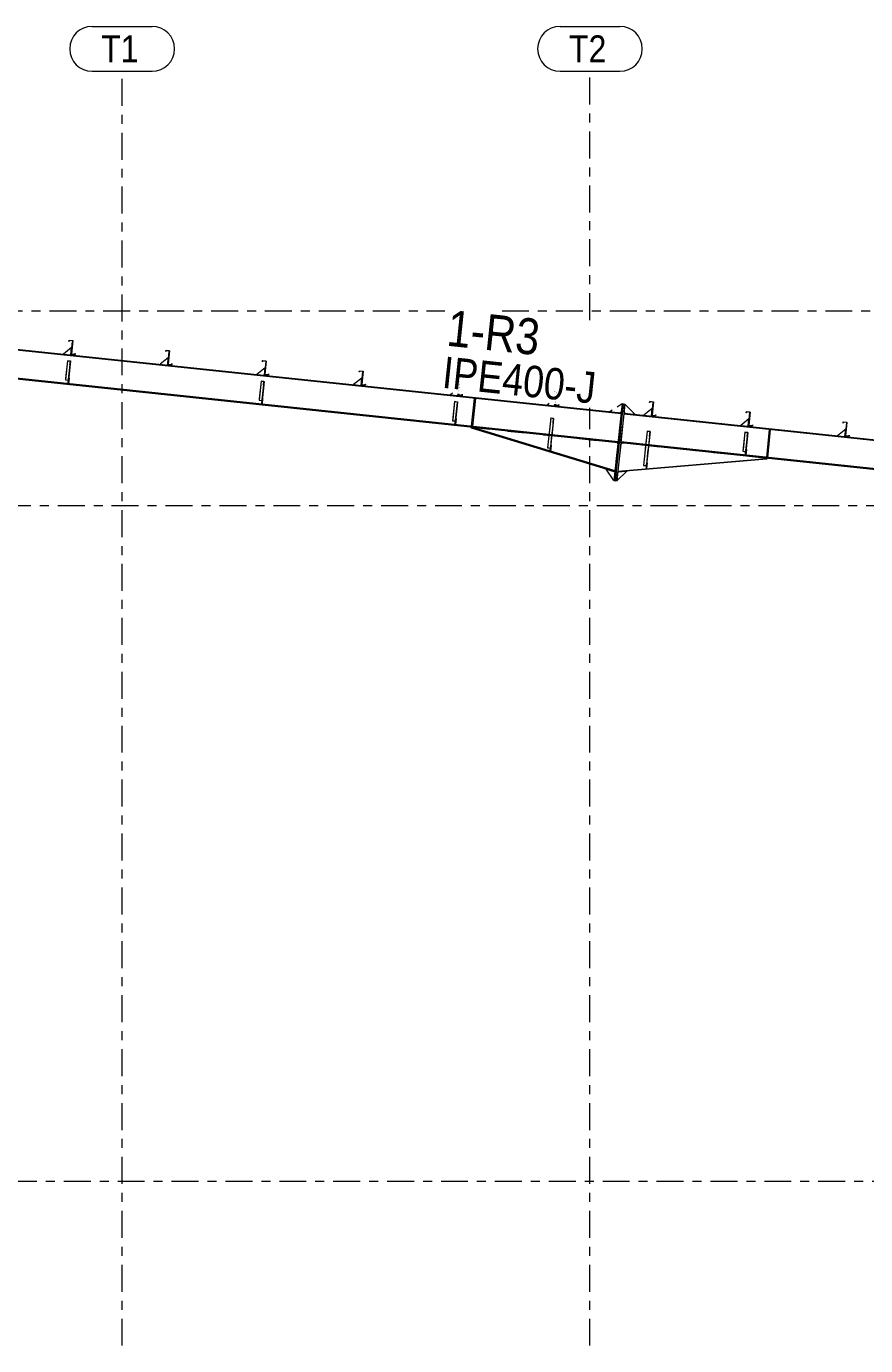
# Model space of a CAD drawing. Header units: millimetres. Extents: x -49 to 773, y -77 to 497.
# Drawn here: x 388.5 to 481.9, y -1.6 to 145.2 of the extents above; entities that cross this region are included whole.
import ezdxf

# ---------------------------------------------------------------- set-up
doc = ezdxf.new("R2010")
doc.units = ezdxf.units.MM
for name, pattern in [('XKITLINE00', [0]), ('XKITLINE02', [4, 2, -2]), ('XKITLINE03', [6, 3, -1, 1, -1])]:
    doc.linetypes.add(name, pattern=pattern)
for name, color, linetype, lineweight in [('Part', 2, 'Continuous', 0), ('PartMark', 7, 'Continuous', 0), ('S-grid', 1, 'Continuous', 0)]:
    doc.layers.add(name, color=color, linetype=linetype, lineweight=lineweight)
doc.styles.add('ARIAL', font='ARIAL.TTF')

# ---------------------------------------------------------------- blocks, each defined once
blk = doc.blocks.new('*A81')
at = {"layer": 'Part'}
blk.add_hatch(color=3, dxfattribs=at).paths.add_polyline_path([(469.32, 100.75), (469.33, 100.86), (469.34, 100.86), (469.33, 100.73), (468.92, 100.77), (469.07, 102.27), (468.69, 102.31), (468.68, 102.2), (468.66, 102.2), (468.68, 102.33), (469.09, 102.28), (468.93, 100.79)], flags=17)
blk = doc.blocks.new('*A82')
at = {"layer": 'Part'}
blk.add_hatch(color=3, dxfattribs=at).paths.add_polyline_path([(458.54, 101.88), (458.56, 101.99), (458.57, 101.99), (458.56, 101.87), (458.14, 101.91), (458.3, 103.4), (457.92, 103.45), (457.9, 103.34), (457.89, 103.34), (457.9, 103.46), (458.32, 103.42), (458.16, 101.92)], flags=17)
blk = doc.blocks.new('*A83')
at = {"layer": 'Part'}
blk.add_hatch(color=3, dxfattribs=at).paths.add_polyline_path([(458.54, 101.88), (458.56, 101.99), (458.57, 101.99), (458.56, 101.87), (458.14, 101.91), (458.3, 103.4), (457.92, 103.45), (457.9, 103.34), (457.89, 103.34), (457.9, 103.46), (458.32, 103.42), (458.16, 101.92)], flags=17)
blk = doc.blocks.new('*A86')
at = {"layer": 'Part'}
blk.add_hatch(color=3, dxfattribs=at).paths.add_polyline_path([(457.62, 100.14), (457.62, 100.17), (457.96, 100.13), (457.9, 99.56), (457.88, 99.57), (457.94, 100.11)], flags=17)
blk = doc.blocks.new('*A87')
at = {"layer": 'Part'}
blk.add_hatch(color=3, dxfattribs=at).paths.add_polyline_path([(468.5, 100.03), (468.5, 100.05), (468.84, 100.01), (468.79, 99.59), (468.77, 99.59), (468.82, 99.99)], flags=17)
blk = doc.blocks.new('*A91')
at = {"layer": 'Part'}
blk.add_hatch(color=3, dxfattribs=at).paths.add_polyline_path([(393.09, 107.98), (393.09, 108), (393.42, 107.97), (393.38, 107.55), (393.36, 107.55), (393.4, 107.95)], flags=17)
blk = doc.blocks.new('*A92')
at = {"layer": 'Part'}
blk.add_hatch(color=3, dxfattribs=at).paths.add_polyline_path([(414.63, 105.71), (414.64, 105.73), (414.97, 105.69), (414.92, 105.27), (414.91, 105.28), (414.95, 105.68)], flags=17)
blk = doc.blocks.new('*A111')
at = {"layer": 'Part'}
blk.add_hatch(color=3, dxfattribs=at).paths.add_polyline_path([(415.45, 106.43), (415.46, 106.54), (415.48, 106.54), (415.46, 106.41), (415.05, 106.46), (415.21, 107.95), (414.82, 107.99), (414.81, 107.88), (414.79, 107.88), (414.81, 108.01), (415.22, 107.96), (415.06, 106.47)], flags=17)
blk = doc.blocks.new('*A112')
at = {"layer": 'Part'}
blk.add_hatch(color=3, dxfattribs=at).paths.add_polyline_path([(415.45, 106.43), (415.46, 106.54), (415.48, 106.54), (415.46, 106.41), (415.05, 106.46), (415.21, 107.95), (414.82, 107.99), (414.81, 107.88), (414.79, 107.88), (414.81, 108.01), (415.22, 107.96), (415.06, 106.47)], flags=17)
blk = doc.blocks.new('*A113')
at = {"layer": 'Part'}
blk.add_hatch(color=3, dxfattribs=at).paths.add_polyline_path([(404.68, 107.57), (404.69, 107.68), (404.7, 107.67), (404.69, 107.55), (404.27, 107.59), (404.43, 109.09), (404.05, 109.13), (404.04, 109.02), (404.02, 109.02), (404.03, 109.14), (404.45, 109.1), (404.29, 107.61)], flags=17)
blk = doc.blocks.new('*A114')
at = {"layer": 'Part'}
blk.add_hatch(color=3, dxfattribs=at).paths.add_polyline_path([(404.68, 107.57), (404.69, 107.68), (404.7, 107.67), (404.69, 107.55), (404.27, 107.59), (404.43, 109.09), (404.05, 109.13), (404.04, 109.02), (404.02, 109.02), (404.03, 109.14), (404.45, 109.1), (404.29, 107.61)], flags=17)
blk = doc.blocks.new('*A115')
at = {"layer": 'Part'}
blk.add_hatch(color=3, dxfattribs=at).paths.add_polyline_path([(393.9, 108.7), (393.91, 108.81), (393.93, 108.81), (393.92, 108.69), (393.5, 108.73), (393.66, 110.22), (393.27, 110.26), (393.26, 110.15), (393.25, 110.16), (393.26, 110.28), (393.68, 110.24), (393.52, 108.74)], flags=17)
blk = doc.blocks.new('*A116')
at = {"layer": 'Part'}
blk.add_hatch(color=3, dxfattribs=at).paths.add_polyline_path([(393.9, 108.7), (393.91, 108.81), (393.93, 108.81), (393.92, 108.69), (393.5, 108.73), (393.66, 110.22), (393.27, 110.26), (393.26, 110.15), (393.25, 110.16), (393.26, 110.28), (393.68, 110.24), (393.52, 108.74)], flags=17)
blk = doc.blocks.new('*A126')
at = {"layer": 'Part'}
blk.add_hatch(color=3, dxfattribs=at).paths.add_polyline_path([(436.18, 103.44), (436.18, 103.46), (436.52, 103.42), (436.47, 103), (436.45, 103), (436.5, 103.4)], flags=17)
blk = doc.blocks.new('*A127')
at = {"layer": 'Part'}
blk.add_hatch(color=3, dxfattribs=at).paths.add_polyline_path([(446.88, 101.59), (446.88, 101.62), (447.21, 101.58), (447.16, 101.06), (447.14, 101.07), (447.2, 101.56)], flags=17)
blk = doc.blocks.new('*A140')
at = {"layer": 'Part'}
blk.add_hatch(color=3, dxfattribs=at).paths.add_polyline_path([(480.09, 99.61), (480.1, 99.72), (480.12, 99.72), (480.1, 99.59), (479.69, 99.64), (479.85, 101.13), (479.46, 101.17), (479.45, 101.06), (479.44, 101.06), (479.45, 101.19), (479.86, 101.15), (479.71, 99.65)], flags=17)
blk = doc.blocks.new('*A141')
at = {"layer": 'Part'}
blk.add_hatch(color=3, dxfattribs=at).paths.add_polyline_path([(480.09, 99.61), (480.1, 99.72), (480.12, 99.72), (480.1, 99.59), (479.69, 99.64), (479.85, 101.13), (479.46, 101.17), (479.45, 101.06), (479.44, 101.06), (479.45, 101.19), (479.86, 101.15), (479.71, 99.65)], flags=17)
blk = doc.blocks.new('*A142')
at = {"layer": 'Part'}
blk.add_hatch(color=3, dxfattribs=at).paths.add_polyline_path([(469.32, 100.75), (469.33, 100.86), (469.34, 100.86), (469.33, 100.73), (468.92, 100.77), (469.07, 102.27), (468.69, 102.31), (468.68, 102.2), (468.66, 102.2), (468.68, 102.33), (469.09, 102.28), (468.93, 100.79)], flags=17)
blk = doc.blocks.new('*A143')
at = {"layer": 'Part'}
blk.add_hatch(color=3, dxfattribs=at).paths.add_polyline_path([(447.77, 103.02), (447.78, 103.13), (447.8, 103.13), (447.78, 103), (447.37, 103.05), (447.53, 104.54), (447.14, 104.58), (447.13, 104.47), (447.12, 104.47), (447.13, 104.6), (447.54, 104.55), (447.39, 103.06)], flags=17)
blk = doc.blocks.new('*A144')
at = {"layer": 'Part'}
blk.add_hatch(color=3, dxfattribs=at).paths.add_polyline_path([(447.77, 103.02), (447.78, 103.13), (447.8, 103.13), (447.78, 103), (447.37, 103.05), (447.53, 104.54), (447.14, 104.58), (447.13, 104.47), (447.12, 104.47), (447.13, 104.6), (447.54, 104.55), (447.39, 103.06)], flags=17)
blk = doc.blocks.new('*A145')
at = {"layer": 'Part'}
blk.add_hatch(color=3, dxfattribs=at).paths.add_polyline_path([(437, 104.16), (437.01, 104.27), (437.02, 104.26), (437.01, 104.14), (436.6, 104.18), (436.75, 105.68), (436.37, 105.72), (436.36, 105.61), (436.34, 105.61), (436.36, 105.73), (436.77, 105.69), (436.61, 104.2)], flags=17)
blk = doc.blocks.new('*A146')
at = {"layer": 'Part'}
blk.add_hatch(color=3, dxfattribs=at).paths.add_polyline_path([(437, 104.16), (437.01, 104.27), (437.02, 104.26), (437.01, 104.14), (436.6, 104.18), (436.75, 105.68), (436.37, 105.72), (436.36, 105.61), (436.34, 105.61), (436.36, 105.73), (436.77, 105.69), (436.61, 104.2)], flags=17)
blk = doc.blocks.new('*A147')
at = {"layer": 'Part'}
blk.add_hatch(color=3, dxfattribs=at).paths.add_polyline_path([(426.22, 105.29), (426.23, 105.4), (426.25, 105.4), (426.24, 105.28), (425.82, 105.32), (425.98, 106.81), (425.59, 106.85), (425.58, 106.74), (425.57, 106.75), (425.58, 106.87), (426, 106.83), (425.84, 105.33)], flags=17)
blk = doc.blocks.new('*A148')
at = {"layer": 'Part'}
blk.add_hatch(color=3, dxfattribs=at).paths.add_polyline_path([(426.22, 105.29), (426.23, 105.4), (426.25, 105.4), (426.24, 105.28), (425.82, 105.32), (425.98, 106.81), (425.59, 106.85), (425.58, 106.74), (425.57, 106.75), (425.58, 106.87), (426, 106.83), (425.84, 105.33)], flags=17)
blk = doc.blocks.new('*A445')
at = {"layer": 'S-grid', "color": 1, "linetype": 'XKITLINE03', "lineweight": 0}
for p, q in [((259.07, 113.54), (435.1, 113.54)), ((441.46, 113.54), (571.05, 113.54))]:
    blk.add_line(p, q, dxfattribs=at)
blk = doc.blocks.new('*A446')
at = {"layer": 'S-grid', "color": 1, "linetype": 'XKITLINE03', "lineweight": 0}
blk.add_line((-10, 91.87), (571.05, 91.87), dxfattribs=at)
blk = doc.blocks.new('*A447')
at = {"layer": 'S-grid', "color": 1, "linetype": 'XKITLINE03', "lineweight": 0}
blk.add_line((56.67, 16.67), (571.05, 16.67), dxfattribs=at)
blk = doc.blocks.new('*A731')
at = {"layer": 'S-grid', "color": 1, "linetype": 'XKITLINE03', "lineweight": 0}
for p, q in [((451.25, 112.51), (451.25, 140.21)), ((451.25, -1.63), (451.25, 102.76))]:
    blk.add_line(p, q, dxfattribs=at)
at = {"layer": 'S-grid', "color": 3, "style": 'ARIAL', "width": 0.85}
blk.add_text('T2', height=3, dxfattribs=at).set_placement((448.92, 141.21))
blk = doc.blocks.new('*A732')
at = {"layer": 'S-grid', "color": 1, "linetype": 'XKITLINE03', "lineweight": 0}
blk.add_line((399.17, -1.63), (399.17, 140.21), dxfattribs=at)
at = {"layer": 'S-grid', "color": 3, "style": 'ARIAL', "width": 0.85}
blk.add_text('T1', height=3, dxfattribs=at).set_placement((396.83, 141.21))
blk = doc.blocks.new('*A735')
at = {"layer": 'Part', "color": 7, "linetype": 'XKITLINE02', "lineweight": 0}
for p, q in [((382.07, 109.74), (381.74, 106.64)), ((382.07, 109.77), (382.08, 109.85)), ((454.72, 102.19), (454.37, 98.87)), ((447.01, 99.65), (446.68, 99.68)), ((447.02, 99.76), (446.69, 99.79))]:
    blk.add_line(p, q, dxfattribs=at)
at = {"layer": 'Part', "color": 2, "linetype": 'XKITLINE00', "lineweight": 0}
for p, q in [((382.07, 109.77), (382.07, 109.74)), ((454.71, 102.08), (382.07, 109.74)), ((382.08, 109.85), (454.72, 102.19)), ((381.74, 106.64), (381.73, 106.54)), ((446.68, 99.68), (381.73, 106.54)), ((446.69, 99.79), (381.74, 106.64)), ((454.37, 98.87), (447.01, 99.65)), ((454.38, 98.98), (447.02, 99.76))]:
    blk.add_line(p, q, dxfattribs=at)
blk = doc.blocks.new('*A736')
at = {"layer": 'Part', "color": 2, "linetype": 'XKITLINE00', "lineweight": 0}
for p, q in [((468.66, 102.2), (468.68, 102.33)), ((468.68, 102.2), (468.66, 102.2)), ((468.68, 102.33), (469.09, 102.28)), ((468.69, 102.31), (468.68, 102.2)), ((469.07, 102.27), (468.69, 102.31)), ((468.92, 100.77), (469.07, 102.27)), ((469.09, 102.28), (468.93, 100.79)), ((469.33, 100.73), (468.92, 100.77)), ((468.93, 100.79), (469.32, 100.75)), ((469.32, 100.75), (469.33, 100.86)), ((469.33, 100.86), (469.34, 100.86)), ((469.34, 100.86), (469.33, 100.73))]:
    blk.add_line(p, q, dxfattribs=at)
blk = doc.blocks.new('*A737')
at = {"layer": 'Part', "color": 2, "linetype": 'XKITLINE00', "lineweight": 0}
for p, q in [((468.66, 102.2), (468.68, 102.33)), ((468.68, 102.2), (468.66, 102.2)), ((468.68, 102.33), (469.09, 102.28)), ((468.69, 102.31), (468.68, 102.2)), ((469.07, 102.27), (468.69, 102.31)), ((468.92, 100.77), (469.07, 102.27)), ((469.09, 102.28), (468.93, 100.79)), ((469.33, 100.73), (468.92, 100.77)), ((468.93, 100.79), (469.32, 100.75)), ((469.32, 100.75), (469.33, 100.86)), ((469.33, 100.86), (469.34, 100.86)), ((469.34, 100.86), (469.33, 100.73))]:
    blk.add_line(p, q, dxfattribs=at)
blk = doc.blocks.new('*A738')
at = {"layer": 'Part', "color": 2, "linetype": 'XKITLINE00', "lineweight": 0}
for p, q in [((457.89, 103.34), (457.9, 103.46)), ((457.9, 103.34), (457.89, 103.34)), ((457.9, 103.46), (458.32, 103.42)), ((457.92, 103.45), (457.9, 103.34)), ((458.3, 103.4), (457.92, 103.45)), ((458.14, 101.91), (458.3, 103.4)), ((458.32, 103.42), (458.16, 101.92)), ((458.56, 101.87), (458.14, 101.91)), ((458.16, 101.92), (458.54, 101.88)), ((458.54, 101.88), (458.56, 101.99)), ((458.56, 101.99), (458.57, 101.99)), ((458.57, 101.99), (458.56, 101.87))]:
    blk.add_line(p, q, dxfattribs=at)
blk = doc.blocks.new('*A739')
at = {"layer": 'Part', "color": 2, "linetype": 'XKITLINE00', "lineweight": 0}
for p, q in [((457.89, 103.34), (457.9, 103.46)), ((457.9, 103.34), (457.89, 103.34)), ((457.9, 103.46), (458.32, 103.42)), ((457.92, 103.45), (457.9, 103.34)), ((458.3, 103.4), (457.92, 103.45)), ((458.14, 101.91), (458.3, 103.4)), ((458.32, 103.42), (458.16, 101.92)), ((458.56, 101.87), (458.14, 101.91)), ((458.16, 101.92), (458.54, 101.88)), ((458.54, 101.88), (458.56, 101.99)), ((458.56, 101.99), (458.57, 101.99)), ((458.57, 101.99), (458.56, 101.87))]:
    blk.add_line(p, q, dxfattribs=at)
blk = doc.blocks.new('*A740')
at = {"layer": 'Part', "color": 7, "linetype": 'XKITLINE02', "lineweight": 0}
for p, q in [((454.7, 98.84), (455.05, 102.15)), ((457.78, 98.51), (457.45, 98.55)), ((457.8, 98.62), (457.46, 98.66)), ((554.14, 91.7), (550.39, 88.75)), ((543.97, 89.42), (543.64, 89.46)), ((543.98, 89.53), (543.65, 89.57))]:
    blk.add_line(p, q, dxfattribs=at)
at = {"layer": 'Part', "color": 2, "linetype": 'XKITLINE00', "lineweight": 0}
for p, q in [((554.02, 91.61), (455.04, 102.05)), ((455.05, 102.15), (554.14, 91.7)), ((457.45, 98.55), (454.7, 98.84)), ((457.46, 98.66), (454.71, 98.95)), ((543.64, 89.46), (457.78, 98.51)), ((543.65, 89.57), (457.8, 98.62)), ((550.39, 88.75), (543.97, 89.42)), ((550.51, 88.84), (543.98, 89.53))]:
    blk.add_line(p, q, dxfattribs=at)
blk = doc.blocks.new('*A755')
at = {"layer": 'Part', "color": 7, "linetype": 'XKITLINE02', "lineweight": 0}
for p, q in [((454.69, 98.72), (454.36, 95.61)), ((470.96, 97.12), (454.82, 98.83))]:
    blk.add_line(p, q, dxfattribs=at)
at = {"layer": 'Part', "color": 2, "linetype": 'XKITLINE00', "lineweight": 0}
for p, q in [((454.82, 98.83), (454.69, 98.72)), ((470.96, 97.02), (454.36, 95.61)), ((454.37, 95.72), (470.96, 97.12)), ((470.96, 97.12), (470.96, 97.02))]:
    blk.add_line(p, q, dxfattribs=at)
blk = doc.blocks.new('*A756')
at = {"layer": 'Part', "color": 2, "linetype": 'XKITLINE00', "lineweight": 0}
for p, q in [((457.56, 96.41), (457.52, 95.98)), ((457.62, 96.6), (457.56, 95.99)), ((457.58, 96.61), (457.62, 96.6))]:
    blk.add_line(p, q, dxfattribs=at)
at = {"layer": 'Part', "color": 7, "linetype": 'XKITLINE02', "lineweight": 0}
for p, q in [((457.56, 95.98), (457.52, 95.98)), ((457.53, 96.11), (457.57, 96.1)), ((457.56, 96.41), (457.58, 96.61)), ((457.56, 95.99), (457.56, 95.98))]:
    blk.add_line(p, q, dxfattribs=at)
blk = doc.blocks.new('*A757')
at = {"layer": 'Part', "color": 7, "linetype": 'XKITLINE02', "lineweight": 0}
for p, q in [((457.58, 96.61), (457.52, 95.98)), ((457.52, 95.98), (457.56, 95.98)), ((457.53, 96.11), (457.57, 96.1)), ((457.56, 95.98), (457.62, 96.6)), ((457.62, 96.6), (457.58, 96.61))]:
    blk.add_line(p, q, dxfattribs=at)
blk = doc.blocks.new('*A758')
at = {"layer": 'Part', "color": 2, "linetype": 'XKITLINE00', "lineweight": 0}
blk.add_line((455.35, 95.69), (454.25, 94.61), dxfattribs=at)
at = {"layer": 'Part', "color": 7, "linetype": 'XKITLINE02', "lineweight": 0}
for p, q in [((454.25, 94.61), (454.36, 95.61)), ((454.36, 95.61), (455.35, 95.69))]:
    blk.add_line(p, q, dxfattribs=at)
blk = doc.blocks.new('*A759')
at = {"layer": 'Part', "color": 2, "linetype": 'XKITLINE00', "lineweight": 0}
blk.add_line((453.92, 94.65), (453.07, 95.93), dxfattribs=at)
at = {"layer": 'Part', "color": 7, "linetype": 'XKITLINE02', "lineweight": 0}
for p, q in [((453.07, 95.93), (454.03, 95.64)), ((454.03, 95.64), (453.92, 94.65))]:
    blk.add_line(p, q, dxfattribs=at)
blk = doc.blocks.new('*A760')
at = {"layer": 'Part', "color": 2, "linetype": 'XKITLINE00', "lineweight": 0}
for p, q in [((468.57, 97.48), (468.61, 97.85)), ((468.68, 98.1), (468.61, 97.48)), ((468.63, 98.11), (468.68, 98.1))]:
    blk.add_line(p, q, dxfattribs=at)
at = {"layer": 'Part', "color": 7, "linetype": 'XKITLINE02', "lineweight": 0}
for p, q in [((468.61, 97.48), (468.57, 97.48)), ((468.58, 97.61), (468.62, 97.6)), ((468.61, 97.85), (468.63, 98.11))]:
    blk.add_line(p, q, dxfattribs=at)
blk = doc.blocks.new('*A761')
at = {"layer": 'Part', "color": 7, "linetype": 'XKITLINE02', "lineweight": 0}
for p, q in [((468.63, 98.11), (468.57, 97.48)), ((468.57, 97.48), (468.61, 97.48)), ((468.58, 97.61), (468.62, 97.6)), ((468.61, 97.48), (468.68, 98.1)), ((468.68, 98.1), (468.63, 98.11))]:
    blk.add_line(p, q, dxfattribs=at)
blk = doc.blocks.new('*A762')
at = {"layer": 'Part', "color": 2, "linetype": 'XKITLINE00', "lineweight": 0}
for p, q in [((454.09, 94.63), (454.99, 103.17)), ((455.15, 103.15), (454.25, 94.61)), ((454.99, 103.17), (455.15, 103.15)), ((454.25, 94.61), (454.09, 94.63))]:
    blk.add_line(p, q, dxfattribs=at)
blk = doc.blocks.new('*A763')
at = {"layer": 'Part', "color": 2, "linetype": 'XKITLINE00', "lineweight": 0}
for p, q in [((454.82, 103.18), (453.92, 94.65)), ((454.09, 94.63), (454.99, 103.17)), ((454.99, 103.17), (454.82, 103.18)), ((453.92, 94.65), (454.09, 94.63))]:
    blk.add_line(p, q, dxfattribs=at)
blk = doc.blocks.new('*A764')
at = {"layer": 'Part', "color": 7, "linetype": 'XKITLINE02', "lineweight": 0}
for p, q in [((455.06, 102.28), (455.15, 103.15)), ((455.17, 102.14), (456.29, 102.02))]:
    blk.add_line(p, q, dxfattribs=at)
at = {"layer": 'Part', "color": 2, "linetype": 'XKITLINE00', "lineweight": 0}
for p, q in [((456.29, 102.02), (455.15, 103.15)), ((455.17, 102.14), (455.06, 102.28))]:
    blk.add_line(p, q, dxfattribs=at)
blk = doc.blocks.new('*A765')
at = {"layer": 'Part', "color": 2, "linetype": 'XKITLINE00', "lineweight": 0}
for p, q in [((454.82, 103.18), (454.28, 102.84)), ((453.74, 102.49), (453.47, 102.32)), ((454.59, 102.2), (454.73, 102.31))]:
    blk.add_line(p, q, dxfattribs=at)
at = {"layer": 'Part', "color": 7, "linetype": 'XKITLINE02', "lineweight": 0}
for p, q in [((454.82, 103.18), (454.73, 102.31)), ((453.47, 102.32), (454.59, 102.2))]:
    blk.add_line(p, q, dxfattribs=at)
blk = doc.blocks.new('*A766')
at = {"layer": 'Part', "color": 2, "linetype": 'XKITLINE00', "lineweight": 0}
blk.add_line((458.18, 102.66), (457.26, 101.92), dxfattribs=at)
at = {"layer": 'Part', "color": 7, "linetype": 'XKITLINE02', "lineweight": 0}
for p, q in [((457.26, 101.92), (458.09, 101.83)), ((458.09, 101.83), (458.18, 102.66))]:
    blk.add_line(p, q, dxfattribs=at)
blk = doc.blocks.new('*A767')
at = {"layer": 'Part', "color": 2, "linetype": 'XKITLINE00', "lineweight": 0}
for p, q in [((458.25, 103.32), (458.09, 101.83)), ((458.29, 103.32), (458.25, 103.32)), ((458.14, 101.91), (458.13, 101.83))]:
    blk.add_line(p, q, dxfattribs=at)
at = {"layer": 'Part', "color": 7, "linetype": 'XKITLINE02', "lineweight": 0}
for p, q in [((458.14, 101.91), (458.29, 103.32)), ((458.13, 101.83), (458.09, 101.83))]:
    blk.add_line(p, q, dxfattribs=at)
blk = doc.blocks.new('*A768')
at = {"layer": 'Part', "color": 7, "linetype": 'XKITLINE02', "lineweight": 0}
for p, q in [((457.62, 100.17), (457.22, 96.33)), ((457.94, 100.11), (457.51, 96.12)), ((457.53, 96.12), (457.96, 100.13)), ((457.22, 96.34), (457.55, 96.31)), ((457.22, 96.33), (457.53, 96.3)), ((457.51, 96.12), (457.53, 96.12))]:
    blk.add_line(p, q, dxfattribs=at)
blk = doc.blocks.new('*A769')
at = {"layer": 'Part', "color": 2, "linetype": 'XKITLINE00', "lineweight": 0}
for p, q in [((457.62, 100.14), (457.22, 96.33)), ((457.96, 100.13), (457.56, 96.41)), ((457.62, 100.14), (457.62, 100.17)), ((457.62, 100.17), (457.96, 100.13)), ((457.94, 100.11), (457.62, 100.14)), ((457.88, 99.57), (457.94, 100.11)), ((457.88, 99.57), (457.51, 96.12)), ((457.88, 99.57), (457.9, 99.56)), ((457.22, 96.33), (457.53, 96.3)), ((457.51, 96.12), (457.53, 96.12))]:
    blk.add_line(p, q, dxfattribs=at)
at = {"layer": 'Part', "color": 7, "linetype": 'XKITLINE02', "lineweight": 0}
for p, q in [((457.55, 96.31), (457.22, 96.34)), ((457.56, 96.41), (457.53, 96.12))]:
    blk.add_line(p, q, dxfattribs=at)
blk = doc.blocks.new('*A770')
at = {"layer": 'Part', "color": 2, "linetype": 'XKITLINE00', "lineweight": 0}
for p, q in [((479.8, 101.05), (479.64, 99.56)), ((479.84, 101.05), (479.8, 101.05)), ((479.69, 99.64), (479.68, 99.56))]:
    blk.add_line(p, q, dxfattribs=at)
at = {"layer": 'Part', "color": 7, "linetype": 'XKITLINE02', "lineweight": 0}
for p, q in [((479.69, 99.64), (479.84, 101.05)), ((479.68, 99.56), (479.64, 99.56))]:
    blk.add_line(p, q, dxfattribs=at)
blk = doc.blocks.new('*A771')
at = {"layer": 'Part', "color": 2, "linetype": 'XKITLINE00', "lineweight": 0}
blk.add_line((479.73, 100.39), (478.81, 99.65), dxfattribs=at)
at = {"layer": 'Part', "color": 7, "linetype": 'XKITLINE02', "lineweight": 0}
for p, q in [((479.64, 99.56), (479.73, 100.39)), ((478.81, 99.65), (479.64, 99.56))]:
    blk.add_line(p, q, dxfattribs=at)
blk = doc.blocks.new('*A772')
at = {"layer": 'Part', "color": 2, "linetype": 'XKITLINE00', "lineweight": 0}
blk.add_line((468.95, 101.53), (468.04, 100.78), dxfattribs=at)
at = {"layer": 'Part', "color": 7, "linetype": 'XKITLINE02', "lineweight": 0}
for p, q in [((468.87, 100.7), (468.95, 101.53)), ((468.04, 100.78), (468.87, 100.7))]:
    blk.add_line(p, q, dxfattribs=at)
blk = doc.blocks.new('*A773')
at = {"layer": 'Part', "color": 2, "linetype": 'XKITLINE00', "lineweight": 0}
for p, q in [((469.02, 102.19), (468.87, 100.7)), ((469.06, 102.18), (469.02, 102.19)), ((468.92, 100.77), (468.91, 100.69))]:
    blk.add_line(p, q, dxfattribs=at)
at = {"layer": 'Part', "color": 7, "linetype": 'XKITLINE02', "lineweight": 0}
for p, q in [((468.92, 100.77), (469.06, 102.18)), ((468.91, 100.69), (468.87, 100.7))]:
    blk.add_line(p, q, dxfattribs=at)
blk = doc.blocks.new('*A774')
at = {"layer": 'Part', "color": 7, "linetype": 'XKITLINE02', "lineweight": 0}
for p, q in [((468.5, 100.05), (468.28, 97.91)), ((468.82, 99.99), (468.57, 97.63)), ((468.58, 97.62), (468.84, 100.01)), ((468.28, 97.92), (468.61, 97.89)), ((468.28, 97.91), (468.59, 97.87)), ((468.57, 97.63), (468.58, 97.62))]:
    blk.add_line(p, q, dxfattribs=at)
blk = doc.blocks.new('*A775')
at = {"layer": 'Part', "color": 2, "linetype": 'XKITLINE00', "lineweight": 0}
for p, q in [((468.5, 100.03), (468.28, 97.91)), ((468.5, 100.03), (468.5, 100.05)), ((468.5, 100.05), (468.84, 100.01)), ((468.82, 99.99), (468.5, 100.03)), ((468.84, 100.01), (468.61, 97.85)), ((468.77, 99.59), (468.82, 99.99)), ((468.77, 99.59), (468.57, 97.63)), ((468.77, 99.59), (468.79, 99.59)), ((468.28, 97.91), (468.59, 97.87)), ((468.57, 97.63), (468.58, 97.62))]:
    blk.add_line(p, q, dxfattribs=at)
at = {"layer": 'Part', "color": 7, "linetype": 'XKITLINE02', "lineweight": 0}
for p, q in [((468.28, 97.92), (468.61, 97.89)), ((468.58, 97.62), (468.61, 97.85))]:
    blk.add_line(p, q, dxfattribs=at)
blk = doc.blocks.new('*A776')
at = {"layer": 'Part', "color": 2, "linetype": 'XKITLINE00', "lineweight": 0}
for p, q in [((470.93, 97.24), (471.25, 100.34)), ((471.33, 100.33), (471.01, 97.23))]:
    blk.add_line(p, q, dxfattribs=at)
at = {"layer": 'Part', "color": 7, "linetype": 'XKITLINE02', "lineweight": 0}
for p, q in [((471.24, 100.21), (471.32, 100.2)), ((471.25, 100.34), (471.33, 100.33)), ((470.93, 97.24), (471.01, 97.23)), ((470.94, 97.36), (471.02, 97.35))]:
    blk.add_line(p, q, dxfattribs=at)
blk = doc.blocks.new('*A777')
at = {"layer": 'Part', "color": 7, "linetype": 'XKITLINE02', "lineweight": 0}
for p, q in [((471.25, 100.34), (470.93, 97.24)), ((471.33, 100.33), (471.01, 97.23)), ((471.24, 100.21), (471.32, 100.2)), ((471.25, 100.34), (471.33, 100.33)), ((471.01, 97.23), (470.93, 97.24)), ((471.02, 97.35), (470.94, 97.36))]:
    blk.add_line(p, q, dxfattribs=at)
blk = doc.blocks.new('*A815')
at = {"layer": 'Part', "color": 2, "linetype": 'XKITLINE00', "lineweight": 0}
for p, q in [((393.09, 107.98), (392.86, 105.86)), ((393.09, 107.98), (393.09, 108)), ((393.09, 108), (393.42, 107.97)), ((393.4, 107.95), (393.09, 107.98)), ((393.36, 107.55), (393.15, 105.58)), ((393.42, 107.97), (393.19, 105.8)), ((393.36, 107.55), (393.4, 107.95)), ((393.38, 107.55), (393.36, 107.55)), ((392.86, 105.86), (393.18, 105.83)), ((393.15, 105.58), (393.17, 105.58))]:
    blk.add_line(p, q, dxfattribs=at)
at = {"layer": 'Part', "color": 7, "linetype": 'XKITLINE02', "lineweight": 0}
for p, q in [((392.87, 105.88), (393.2, 105.84)), ((393.19, 105.8), (393.17, 105.58))]:
    blk.add_line(p, q, dxfattribs=at)
blk = doc.blocks.new('*A816')
at = {"layer": 'Part', "color": 7, "linetype": 'XKITLINE02', "lineweight": 0}
for p, q in [((393.09, 108), (392.86, 105.86)), ((393.4, 107.95), (393.15, 105.58)), ((393.17, 105.58), (393.42, 107.97)), ((392.86, 105.86), (393.18, 105.83)), ((392.87, 105.88), (393.2, 105.84)), ((393.15, 105.58), (393.17, 105.58))]:
    blk.add_line(p, q, dxfattribs=at)
blk = doc.blocks.new('*A817')
at = {"layer": 'Part', "color": 2, "linetype": 'XKITLINE00', "lineweight": 0}
for p, q in [((393.61, 110.14), (393.45, 108.65)), ((393.65, 110.14), (393.61, 110.14)), ((393.5, 108.73), (393.49, 108.65))]:
    blk.add_line(p, q, dxfattribs=at)
at = {"layer": 'Part', "color": 7, "linetype": 'XKITLINE02', "lineweight": 0}
for p, q in [((393.5, 108.73), (393.65, 110.14)), ((393.49, 108.65), (393.45, 108.65))]:
    blk.add_line(p, q, dxfattribs=at)
blk = doc.blocks.new('*A818')
at = {"layer": 'Part', "color": 2, "linetype": 'XKITLINE00', "lineweight": 0}
blk.add_line((393.54, 109.48), (392.62, 108.74), dxfattribs=at)
at = {"layer": 'Part', "color": 7, "linetype": 'XKITLINE02', "lineweight": 0}
for p, q in [((392.62, 108.74), (393.45, 108.65)), ((393.45, 108.65), (393.54, 109.48))]:
    blk.add_line(p, q, dxfattribs=at)
blk = doc.blocks.new('*A819')
at = {"layer": 'Part', "color": 2, "linetype": 'XKITLINE00', "lineweight": 0}
for p, q in [((393.15, 105.44), (393.19, 105.8)), ((393.26, 106.06), (393.2, 105.43)), ((393.22, 106.06), (393.26, 106.06))]:
    blk.add_line(p, q, dxfattribs=at)
at = {"layer": 'Part', "color": 7, "linetype": 'XKITLINE02', "lineweight": 0}
for p, q in [((393.19, 105.8), (393.22, 106.06)), ((393.2, 105.43), (393.15, 105.44)), ((393.17, 105.56), (393.21, 105.56))]:
    blk.add_line(p, q, dxfattribs=at)
blk = doc.blocks.new('*A820')
at = {"layer": 'Part', "color": 7, "linetype": 'XKITLINE02', "lineweight": 0}
for p, q in [((393.22, 106.06), (393.15, 105.44)), ((393.2, 105.43), (393.26, 106.06)), ((393.26, 106.06), (393.22, 106.06)), ((393.15, 105.44), (393.2, 105.43)), ((393.17, 105.56), (393.21, 105.56))]:
    blk.add_line(p, q, dxfattribs=at)
blk = doc.blocks.new('*A821')
at = {"layer": 'Part', "color": 2, "linetype": 'XKITLINE00', "lineweight": 0}
for p, q in [((404.38, 109.01), (404.22, 107.51)), ((404.42, 109), (404.38, 109.01)), ((404.27, 107.59), (404.27, 107.51))]:
    blk.add_line(p, q, dxfattribs=at)
at = {"layer": 'Part', "color": 7, "linetype": 'XKITLINE02', "lineweight": 0}
for p, q in [((404.27, 107.59), (404.42, 109)), ((404.27, 107.51), (404.22, 107.51))]:
    blk.add_line(p, q, dxfattribs=at)
blk = doc.blocks.new('*A822')
at = {"layer": 'Part', "color": 2, "linetype": 'XKITLINE00', "lineweight": 0}
blk.add_line((404.31, 108.34), (403.4, 107.6), dxfattribs=at)
at = {"layer": 'Part', "color": 7, "linetype": 'XKITLINE02', "lineweight": 0}
for p, q in [((403.4, 107.6), (404.22, 107.51)), ((404.22, 107.51), (404.31, 108.34))]:
    blk.add_line(p, q, dxfattribs=at)
blk = doc.blocks.new('*A823')
at = {"layer": 'Part', "color": 2, "linetype": 'XKITLINE00', "lineweight": 0}
for p, q in [((414.63, 105.71), (414.64, 105.73)), ((414.64, 105.73), (414.97, 105.69)), ((414.63, 105.71), (414.41, 103.59)), ((414.95, 105.68), (414.63, 105.71)), ((414.91, 105.28), (414.7, 103.31)), ((414.97, 105.69), (414.74, 103.53)), ((414.91, 105.28), (414.95, 105.68)), ((414.91, 105.28), (414.92, 105.27)), ((414.41, 103.59), (414.73, 103.56)), ((414.7, 103.31), (414.72, 103.31))]:
    blk.add_line(p, q, dxfattribs=at)
at = {"layer": 'Part', "color": 7, "linetype": 'XKITLINE02', "lineweight": 0}
for p, q in [((414.41, 103.6), (414.74, 103.57)), ((414.72, 103.31), (414.74, 103.53))]:
    blk.add_line(p, q, dxfattribs=at)
blk = doc.blocks.new('*A824')
at = {"layer": 'Part', "color": 7, "linetype": 'XKITLINE02', "lineweight": 0}
for p, q in [((414.64, 105.73), (414.41, 103.59)), ((414.95, 105.68), (414.7, 103.31)), ((414.72, 103.31), (414.97, 105.69)), ((414.41, 103.6), (414.74, 103.57)), ((414.41, 103.59), (414.73, 103.56)), ((414.7, 103.31), (414.72, 103.31))]:
    blk.add_line(p, q, dxfattribs=at)
blk = doc.blocks.new('*A825')
at = {"layer": 'Part', "color": 2, "linetype": 'XKITLINE00', "lineweight": 0}
for p, q in [((415.16, 107.87), (415, 106.38)), ((415.2, 107.87), (415.16, 107.87)), ((415.05, 106.46), (415.04, 106.37))]:
    blk.add_line(p, q, dxfattribs=at)
at = {"layer": 'Part', "color": 7, "linetype": 'XKITLINE02', "lineweight": 0}
for p, q in [((415.05, 106.46), (415.2, 107.87)), ((415.04, 106.37), (415, 106.38))]:
    blk.add_line(p, q, dxfattribs=at)
blk = doc.blocks.new('*A826')
at = {"layer": 'Part', "color": 2, "linetype": 'XKITLINE00', "lineweight": 0}
blk.add_line((415.09, 107.21), (414.17, 106.47), dxfattribs=at)
at = {"layer": 'Part', "color": 7, "linetype": 'XKITLINE02', "lineweight": 0}
for p, q in [((415, 106.38), (415.09, 107.21)), ((414.17, 106.47), (415, 106.38))]:
    blk.add_line(p, q, dxfattribs=at)
blk = doc.blocks.new('*A827')
at = {"layer": 'Part', "color": 2, "linetype": 'XKITLINE00', "lineweight": 0}
for p, q in [((414.7, 103.17), (414.74, 103.53)), ((414.81, 103.78), (414.74, 103.16)), ((414.77, 103.79), (414.81, 103.78))]:
    blk.add_line(p, q, dxfattribs=at)
at = {"layer": 'Part', "color": 7, "linetype": 'XKITLINE02', "lineweight": 0}
for p, q in [((414.74, 103.16), (414.7, 103.17)), ((414.71, 103.29), (414.76, 103.29)), ((414.74, 103.53), (414.77, 103.79))]:
    blk.add_line(p, q, dxfattribs=at)
blk = doc.blocks.new('*A828')
at = {"layer": 'Part', "color": 7, "linetype": 'XKITLINE02', "lineweight": 0}
for p, q in [((414.77, 103.79), (414.7, 103.17)), ((414.7, 103.17), (414.74, 103.16)), ((414.71, 103.29), (414.76, 103.29)), ((414.74, 103.16), (414.81, 103.78)), ((414.81, 103.78), (414.77, 103.79))]:
    blk.add_line(p, q, dxfattribs=at)
blk = doc.blocks.new('*A875')
at = {"layer": 'Part', "color": 2, "linetype": 'XKITLINE00', "lineweight": 0}
for p, q in [((414.79, 107.88), (414.81, 108.01)), ((414.81, 107.88), (414.79, 107.88)), ((414.81, 108.01), (415.22, 107.96)), ((414.82, 107.99), (414.81, 107.88)), ((415.21, 107.95), (414.82, 107.99)), ((415.05, 106.46), (415.21, 107.95)), ((415.22, 107.96), (415.06, 106.47)), ((415.46, 106.41), (415.05, 106.46)), ((415.06, 106.47), (415.45, 106.43)), ((415.45, 106.43), (415.46, 106.54)), ((415.46, 106.54), (415.48, 106.54)), ((415.48, 106.54), (415.46, 106.41))]:
    blk.add_line(p, q, dxfattribs=at)
blk = doc.blocks.new('*A876')
at = {"layer": 'Part', "color": 2, "linetype": 'XKITLINE00', "lineweight": 0}
for p, q in [((414.79, 107.88), (414.81, 108.01)), ((414.81, 107.88), (414.79, 107.88)), ((414.81, 108.01), (415.22, 107.96)), ((414.82, 107.99), (414.81, 107.88)), ((415.21, 107.95), (414.82, 107.99)), ((415.05, 106.46), (415.21, 107.95)), ((415.22, 107.96), (415.06, 106.47)), ((415.46, 106.41), (415.05, 106.46)), ((415.06, 106.47), (415.45, 106.43)), ((415.45, 106.43), (415.46, 106.54)), ((415.46, 106.54), (415.48, 106.54)), ((415.48, 106.54), (415.46, 106.41))]:
    blk.add_line(p, q, dxfattribs=at)
blk = doc.blocks.new('*A877')
at = {"layer": 'Part', "color": 2, "linetype": 'XKITLINE00', "lineweight": 0}
for p, q in [((404.02, 109.02), (404.03, 109.14)), ((404.04, 109.02), (404.02, 109.02)), ((404.03, 109.14), (404.45, 109.1)), ((404.05, 109.13), (404.04, 109.02)), ((404.43, 109.09), (404.05, 109.13)), ((404.27, 107.59), (404.43, 109.09)), ((404.45, 109.1), (404.29, 107.61)), ((404.69, 107.55), (404.27, 107.59)), ((404.29, 107.61), (404.68, 107.57)), ((404.68, 107.57), (404.69, 107.68)), ((404.69, 107.68), (404.7, 107.67)), ((404.7, 107.67), (404.69, 107.55))]:
    blk.add_line(p, q, dxfattribs=at)
blk = doc.blocks.new('*A878')
at = {"layer": 'Part', "color": 2, "linetype": 'XKITLINE00', "lineweight": 0}
for p, q in [((404.02, 109.02), (404.03, 109.14)), ((404.04, 109.02), (404.02, 109.02)), ((404.03, 109.14), (404.45, 109.1)), ((404.05, 109.13), (404.04, 109.02)), ((404.43, 109.09), (404.05, 109.13)), ((404.27, 107.59), (404.43, 109.09)), ((404.45, 109.1), (404.29, 107.61)), ((404.69, 107.55), (404.27, 107.59)), ((404.29, 107.61), (404.68, 107.57)), ((404.68, 107.57), (404.69, 107.68)), ((404.69, 107.68), (404.7, 107.67)), ((404.7, 107.67), (404.69, 107.55))]:
    blk.add_line(p, q, dxfattribs=at)
blk = doc.blocks.new('*A879')
at = {"layer": 'Part', "color": 2, "linetype": 'XKITLINE00', "lineweight": 0}
for p, q in [((393.25, 110.16), (393.26, 110.28)), ((393.26, 110.15), (393.25, 110.16)), ((393.26, 110.28), (393.68, 110.24)), ((393.27, 110.26), (393.26, 110.15)), ((393.66, 110.22), (393.27, 110.26)), ((393.5, 108.73), (393.66, 110.22)), ((393.68, 110.24), (393.52, 108.74)), ((393.92, 108.69), (393.5, 108.73)), ((393.52, 108.74), (393.9, 108.7)), ((393.9, 108.7), (393.91, 108.81)), ((393.91, 108.81), (393.93, 108.81)), ((393.93, 108.81), (393.92, 108.69))]:
    blk.add_line(p, q, dxfattribs=at)
blk = doc.blocks.new('*A880')
at = {"layer": 'Part', "color": 2, "linetype": 'XKITLINE00', "lineweight": 0}
for p, q in [((393.25, 110.16), (393.26, 110.28)), ((393.26, 110.15), (393.25, 110.16)), ((393.26, 110.28), (393.68, 110.24)), ((393.27, 110.26), (393.26, 110.15)), ((393.66, 110.22), (393.27, 110.26)), ((393.5, 108.73), (393.66, 110.22)), ((393.68, 110.24), (393.52, 108.74)), ((393.92, 108.69), (393.5, 108.73)), ((393.52, 108.74), (393.9, 108.7)), ((393.9, 108.7), (393.91, 108.81)), ((393.91, 108.81), (393.93, 108.81)), ((393.93, 108.81), (393.92, 108.69))]:
    blk.add_line(p, q, dxfattribs=at)
blk = doc.blocks.new('*A908')
at = {"layer": 'S-grid', "color": 1, "linetype": 'XKITLINE00', "lineweight": 0}
for p, q in [((395.83, 145.21), (402.5, 145.21)), ((395.83, 140.21), (402.5, 140.21))]:
    blk.add_line(p, q, dxfattribs=at)
for centre, start, end in [((395.83, 142.71), 90, 270), ((402.5, 142.71), 270, 90)]:
    blk.add_arc(centre, 2.5, start, end, dxfattribs=at)
blk = doc.blocks.new('*A911')
at = {"layer": 'Part', "color": 2, "linetype": 'XKITLINE00', "lineweight": 0}
for p, q in [((425.57, 106.75), (425.58, 106.87)), ((425.58, 106.74), (425.57, 106.75)), ((425.58, 106.87), (426, 106.83)), ((425.59, 106.85), (425.58, 106.74)), ((425.98, 106.81), (425.59, 106.85)), ((425.82, 105.32), (425.98, 106.81)), ((426, 106.83), (425.84, 105.33)), ((426.24, 105.28), (425.82, 105.32)), ((425.84, 105.33), (426.22, 105.29)), ((426.22, 105.29), (426.23, 105.4)), ((426.23, 105.4), (426.25, 105.4)), ((426.25, 105.4), (426.24, 105.28))]:
    blk.add_line(p, q, dxfattribs=at)
blk = doc.blocks.new('*A912')
at = {"layer": 'Part', "color": 2, "linetype": 'XKITLINE00', "lineweight": 0}
for p, q in [((438.08, 100.49), (438.11, 100.59)), ((454.03, 95.64), (438.08, 100.49)), ((454.04, 95.75), (438.11, 100.59)), ((454.25, 98.89), (454.35, 98.75))]:
    blk.add_line(p, q, dxfattribs=at)
at = {"layer": 'Part', "color": 7, "linetype": 'XKITLINE02', "lineweight": 0}
for p, q in [((438.11, 100.59), (454.25, 98.89)), ((454.35, 98.75), (454.03, 95.64))]:
    blk.add_line(p, q, dxfattribs=at)
blk = doc.blocks.new('*A913')
at = {"layer": 'Part', "color": 2, "linetype": 'XKITLINE00', "lineweight": 0}
for p, q in [((425.93, 106.73), (425.77, 105.24)), ((425.97, 106.73), (425.93, 106.73)), ((425.82, 105.32), (425.81, 105.24))]:
    blk.add_line(p, q, dxfattribs=at)
at = {"layer": 'Part', "color": 7, "linetype": 'XKITLINE02', "lineweight": 0}
for p, q in [((425.82, 105.32), (425.97, 106.73)), ((425.81, 105.24), (425.77, 105.24))]:
    blk.add_line(p, q, dxfattribs=at)
blk = doc.blocks.new('*A914')
at = {"layer": 'Part', "color": 2, "linetype": 'XKITLINE00', "lineweight": 0}
blk.add_line((425.86, 106.07), (424.94, 105.33), dxfattribs=at)
at = {"layer": 'Part', "color": 7, "linetype": 'XKITLINE02', "lineweight": 0}
for p, q in [((425.77, 105.24), (425.86, 106.07)), ((424.94, 105.33), (425.77, 105.24))]:
    blk.add_line(p, q, dxfattribs=at)
blk = doc.blocks.new('*A915')
at = {"layer": 'Part', "color": 2, "linetype": 'XKITLINE00', "lineweight": 0}
for p, q in [((436.18, 103.44), (435.96, 101.32)), ((436.18, 103.44), (436.18, 103.46)), ((436.18, 103.46), (436.52, 103.42)), ((436.5, 103.4), (436.18, 103.44)), ((436.45, 103), (436.25, 101.04)), ((436.52, 103.42), (436.29, 101.26)), ((436.45, 103), (436.5, 103.4)), ((436.47, 103), (436.45, 103)), ((435.96, 101.32), (436.27, 101.28)), ((436.25, 101.04), (436.26, 101.03))]:
    blk.add_line(p, q, dxfattribs=at)
at = {"layer": 'Part', "color": 7, "linetype": 'XKITLINE02', "lineweight": 0}
for p, q in [((435.96, 101.33), (436.29, 101.3)), ((436.29, 101.26), (436.26, 101.03))]:
    blk.add_line(p, q, dxfattribs=at)
blk = doc.blocks.new('*A916')
at = {"layer": 'Part', "color": 7, "linetype": 'XKITLINE02', "lineweight": 0}
for p, q in [((436.18, 103.46), (435.96, 101.32)), ((436.5, 103.4), (436.25, 101.04)), ((436.26, 101.03), (436.52, 103.42)), ((435.96, 101.33), (436.29, 101.3)), ((435.96, 101.32), (436.27, 101.28)), ((436.25, 101.04), (436.26, 101.03))]:
    blk.add_line(p, q, dxfattribs=at)
blk = doc.blocks.new('*A917')
at = {"layer": 'Part', "color": 2, "linetype": 'XKITLINE00', "lineweight": 0}
for p, q in [((436.57, 104.3), (436.55, 104.11)), ((436.6, 104.18), (436.59, 104.1))]:
    blk.add_line(p, q, dxfattribs=at)
at = {"layer": 'Part', "color": 7, "linetype": 'XKITLINE02', "lineweight": 0}
for p, q in [((436.6, 104.18), (436.61, 104.3)), ((436.59, 104.1), (436.55, 104.11))]:
    blk.add_line(p, q, dxfattribs=at)
blk = doc.blocks.new('*A918')
at = {"layer": 'Part', "color": 2, "linetype": 'XKITLINE00', "lineweight": 0}
blk.add_line((435.94, 104.37), (435.72, 104.19), dxfattribs=at)
at = {"layer": 'Part', "color": 7, "linetype": 'XKITLINE02', "lineweight": 0}
for p, q in [((436.55, 104.11), (436.57, 104.3)), ((435.72, 104.19), (436.55, 104.11))]:
    blk.add_line(p, q, dxfattribs=at)
blk = doc.blocks.new('*A919')
at = {"layer": 'Part', "color": 2, "linetype": 'XKITLINE00', "lineweight": 0}
for p, q in [((446.88, 101.59), (446.53, 98.31)), ((447.21, 101.58), (446.87, 98.35)), ((446.88, 101.59), (446.88, 101.62)), ((446.88, 101.62), (447.21, 101.58)), ((447.2, 101.56), (446.88, 101.59)), ((447.14, 101.07), (447.2, 101.56)), ((447.14, 101.07), (446.83, 98.07)), ((447.14, 101.07), (447.16, 101.06)), ((446.53, 98.31), (446.85, 98.28)), ((446.83, 98.07), (446.84, 98.07))]:
    blk.add_line(p, q, dxfattribs=at)
at = {"layer": 'Part', "color": 7, "linetype": 'XKITLINE02', "lineweight": 0}
for p, q in [((446.54, 98.32), (446.87, 98.28)), ((446.84, 98.07), (446.87, 98.35))]:
    blk.add_line(p, q, dxfattribs=at)
blk = doc.blocks.new('*A920')
at = {"layer": 'Part', "color": 7, "linetype": 'XKITLINE02', "lineweight": 0}
for p, q in [((446.88, 101.62), (446.53, 98.31)), ((447.2, 101.56), (446.83, 98.07)), ((446.84, 98.07), (447.21, 101.58)), ((446.53, 98.31), (446.85, 98.28)), ((446.54, 98.32), (446.87, 98.28)), ((446.83, 98.07), (446.84, 98.07))]:
    blk.add_line(p, q, dxfattribs=at)
blk = doc.blocks.new('*A921')
at = {"layer": 'Part', "color": 2, "linetype": 'XKITLINE00', "lineweight": 0}
for p, q in [((447.34, 103.17), (447.32, 102.97)), ((447.37, 103.05), (447.36, 102.96))]:
    blk.add_line(p, q, dxfattribs=at)
at = {"layer": 'Part', "color": 7, "linetype": 'XKITLINE02', "lineweight": 0}
for p, q in [((447.36, 102.96), (447.32, 102.97)), ((447.37, 103.05), (447.38, 103.16))]:
    blk.add_line(p, q, dxfattribs=at)
blk = doc.blocks.new('*A922')
at = {"layer": 'Part', "color": 2, "linetype": 'XKITLINE00', "lineweight": 0}
blk.add_line((446.71, 103.23), (446.49, 103.06), dxfattribs=at)
at = {"layer": 'Part', "color": 7, "linetype": 'XKITLINE02', "lineweight": 0}
for p, q in [((446.49, 103.06), (447.32, 102.97)), ((447.32, 102.97), (447.34, 103.17))]:
    blk.add_line(p, q, dxfattribs=at)
blk = doc.blocks.new('*A923')
at = {"layer": 'Part', "color": 7, "linetype": 'XKITLINE02', "lineweight": 0}
for p, q in [((436.29, 101.26), (436.31, 101.52)), ((436.29, 100.89), (436.25, 100.89)), ((436.26, 101.02), (436.3, 101.01))]:
    blk.add_line(p, q, dxfattribs=at)
at = {"layer": 'Part', "color": 2, "linetype": 'XKITLINE00', "lineweight": 0}
for p, q in [((436.36, 101.51), (436.29, 100.89)), ((436.31, 101.52), (436.36, 101.51)), ((436.25, 100.89), (436.29, 101.26))]:
    blk.add_line(p, q, dxfattribs=at)
blk = doc.blocks.new('*A924')
at = {"layer": 'Part', "color": 7, "linetype": 'XKITLINE02', "lineweight": 0}
for p, q in [((436.31, 101.52), (436.25, 100.89)), ((436.29, 100.89), (436.36, 101.51)), ((436.36, 101.51), (436.31, 101.52)), ((436.25, 100.89), (436.29, 100.89)), ((436.26, 101.02), (436.3, 101.01))]:
    blk.add_line(p, q, dxfattribs=at)
blk = doc.blocks.new('*A925')
at = {"layer": 'Part', "color": 2, "linetype": 'XKITLINE00', "lineweight": 0}
for p, q in [((446.94, 98.56), (446.87, 97.94)), ((446.9, 98.56), (446.94, 98.56)), ((446.83, 97.94), (446.87, 98.35)), ((446.87, 97.94), (446.83, 97.94))]:
    blk.add_line(p, q, dxfattribs=at)
at = {"layer": 'Part', "color": 7, "linetype": 'XKITLINE02', "lineweight": 0}
for p, q in [((446.87, 98.35), (446.9, 98.56)), ((446.84, 98.06), (446.88, 98.06))]:
    blk.add_line(p, q, dxfattribs=at)
blk = doc.blocks.new('*A926')
at = {"layer": 'Part', "color": 7, "linetype": 'XKITLINE02', "lineweight": 0}
for p, q in [((446.9, 98.56), (446.83, 97.94)), ((446.87, 97.94), (446.94, 98.56)), ((446.94, 98.56), (446.9, 98.56)), ((446.83, 97.94), (446.87, 97.94)), ((446.84, 98.06), (446.88, 98.06))]:
    blk.add_line(p, q, dxfattribs=at)
blk = doc.blocks.new('*A927')
at = {"layer": 'Part', "color": 2, "linetype": 'XKITLINE00', "lineweight": 0}
for p, q in [((438.08, 100.7), (438.41, 103.8)), ((438.49, 103.79), (438.16, 100.69))]:
    blk.add_line(p, q, dxfattribs=at)
at = {"layer": 'Part', "color": 7, "linetype": 'XKITLINE02', "lineweight": 0}
for p, q in [((438.39, 103.68), (438.48, 103.67)), ((438.41, 103.8), (438.49, 103.79)), ((438.08, 100.7), (438.16, 100.69)), ((438.09, 100.83), (438.18, 100.82))]:
    blk.add_line(p, q, dxfattribs=at)
blk = doc.blocks.new('*A928')
at = {"layer": 'Part', "color": 7, "linetype": 'XKITLINE02', "lineweight": 0}
for p, q in [((438.41, 103.8), (438.08, 100.7)), ((438.49, 103.79), (438.16, 100.69)), ((438.39, 103.68), (438.48, 103.67)), ((438.41, 103.8), (438.49, 103.79)), ((438.16, 100.69), (438.08, 100.7)), ((438.18, 100.82), (438.09, 100.83))]:
    blk.add_line(p, q, dxfattribs=at)
blk = doc.blocks.new('*A942')
at = {"layer": 'Part', "color": 2, "linetype": 'XKITLINE00', "lineweight": 0}
for p, q in [((479.44, 101.06), (479.45, 101.19)), ((479.45, 101.06), (479.44, 101.06)), ((479.45, 101.19), (479.86, 101.15)), ((479.46, 101.17), (479.45, 101.06)), ((479.85, 101.13), (479.46, 101.17)), ((479.69, 99.64), (479.85, 101.13)), ((479.86, 101.15), (479.71, 99.65)), ((480.1, 99.59), (479.69, 99.64)), ((479.71, 99.65), (480.09, 99.61)), ((480.09, 99.61), (480.1, 99.72)), ((480.1, 99.72), (480.12, 99.72)), ((480.12, 99.72), (480.1, 99.59))]:
    blk.add_line(p, q, dxfattribs=at)
blk = doc.blocks.new('*A943')
at = {"layer": 'Part', "color": 2, "linetype": 'XKITLINE00', "lineweight": 0}
for p, q in [((479.44, 101.06), (479.45, 101.19)), ((479.45, 101.06), (479.44, 101.06)), ((479.45, 101.19), (479.86, 101.15)), ((479.46, 101.17), (479.45, 101.06)), ((479.85, 101.13), (479.46, 101.17)), ((479.69, 99.64), (479.85, 101.13)), ((479.86, 101.15), (479.71, 99.65)), ((480.1, 99.59), (479.69, 99.64)), ((479.71, 99.65), (480.09, 99.61)), ((480.09, 99.61), (480.1, 99.72)), ((480.1, 99.72), (480.12, 99.72)), ((480.12, 99.72), (480.1, 99.59))]:
    blk.add_line(p, q, dxfattribs=at)
blk = doc.blocks.new('*A944')
at = {"layer": 'Part', "color": 2, "linetype": 'XKITLINE00', "lineweight": 0}
for p, q in [((447.37, 103.05), (447.38, 103.16)), ((447.78, 103), (447.37, 103.05)), ((447.4, 103.16), (447.39, 103.06)), ((447.39, 103.06), (447.77, 103.02)), ((447.77, 103.02), (447.78, 103.12)), ((447.78, 103.13), (447.8, 103.13)), ((447.78, 103.12), (447.78, 103.13)), ((447.8, 103.12), (447.78, 103)), ((447.8, 103.13), (447.8, 103.12))]:
    blk.add_line(p, q, dxfattribs=at)
blk = doc.blocks.new('*A945')
at = {"layer": 'Part', "color": 2, "linetype": 'XKITLINE00', "lineweight": 0}
for p, q in [((447.37, 103.05), (447.38, 103.16)), ((447.78, 103), (447.37, 103.05)), ((447.4, 103.16), (447.39, 103.06)), ((447.39, 103.06), (447.77, 103.02)), ((447.77, 103.02), (447.78, 103.12)), ((447.78, 103.13), (447.8, 103.13)), ((447.78, 103.12), (447.78, 103.13)), ((447.8, 103.12), (447.78, 103)), ((447.8, 103.13), (447.8, 103.12))]:
    blk.add_line(p, q, dxfattribs=at)
blk = doc.blocks.new('*A946')
at = {"layer": 'Part', "color": 2, "linetype": 'XKITLINE00', "lineweight": 0}
for p, q in [((436.6, 104.18), (436.61, 104.3)), ((436.62, 104.3), (436.61, 104.2)), ((437, 104.16), (437.01, 104.26)), ((437.01, 104.27), (437.02, 104.26)), ((437.01, 104.26), (437.01, 104.27)), ((437.02, 104.26), (437.01, 104.14)), ((437.02, 104.26), (437.02, 104.26)), ((437.01, 104.14), (436.6, 104.18)), ((436.61, 104.2), (437, 104.16))]:
    blk.add_line(p, q, dxfattribs=at)
blk = doc.blocks.new('*A947')
at = {"layer": 'Part', "color": 2, "linetype": 'XKITLINE00', "lineweight": 0}
for p, q in [((436.6, 104.18), (436.61, 104.3)), ((436.62, 104.3), (436.61, 104.2)), ((437, 104.16), (437.01, 104.26)), ((437.01, 104.27), (437.02, 104.26)), ((437.01, 104.26), (437.01, 104.27)), ((437.02, 104.26), (437.01, 104.14)), ((437.02, 104.26), (437.02, 104.26)), ((437.01, 104.14), (436.6, 104.18)), ((436.61, 104.2), (437, 104.16))]:
    blk.add_line(p, q, dxfattribs=at)
blk = doc.blocks.new('*A948')
at = {"layer": 'Part', "color": 2, "linetype": 'XKITLINE00', "lineweight": 0}
for p, q in [((425.57, 106.75), (425.58, 106.87)), ((425.58, 106.74), (425.57, 106.75)), ((425.58, 106.87), (426, 106.83)), ((425.59, 106.85), (425.58, 106.74)), ((425.98, 106.81), (425.59, 106.85)), ((425.82, 105.32), (425.98, 106.81)), ((426, 106.83), (425.84, 105.33)), ((426.24, 105.28), (425.82, 105.32)), ((425.84, 105.33), (426.22, 105.29)), ((426.22, 105.29), (426.23, 105.4)), ((426.23, 105.4), (426.25, 105.4)), ((426.25, 105.4), (426.24, 105.28))]:
    blk.add_line(p, q, dxfattribs=at)
blk = doc.blocks.new('*A957')
at = {"layer": 'S-grid', "color": 1, "linetype": 'XKITLINE00', "lineweight": 0}
for p, q in [((447.92, 145.21), (454.58, 145.21)), ((447.92, 140.21), (454.58, 140.21))]:
    blk.add_line(p, q, dxfattribs=at)
for centre, start, end in [((447.92, 142.71), 90, 270), ((454.58, 142.71), 270, 90)]:
    blk.add_arc(centre, 2.5, start, end, dxfattribs=at)
blk = doc.blocks.new('*A1983')
at = {"layer": 'PartMark', "color": 3, "style": 'ARIAL', "width": 0.85}
blk.add_text('1-R3', height=4, rotation=-6.0218, dxfattribs=at).set_placement((435.19, 109.68))
at = {"layer": 'PartMark', "color": 7, "style": 'ARIAL', "width": 0.85}
blk.add_text('IPE400-J', height=3.5, rotation=-6.0218, dxfattribs=at).set_placement((434.7, 105))

msp = doc.modelspace()

# ---------------------------------------------------------------- block references
at = {"lineweight": 0}
for name in ['*A908', '*A732', '*A957', '*A731', '*A445', '*A1983', '*A115', '*A116', '*A879', '*A880', '*A817', '*A735', '*A818', '*A113', '*A114', '*A877', '*A878', '*A821', '*A815', '*A816', '*A91', '*A822', '*A826', '*A111', '*A112', '*A875', '*A876', '*A825', '*A819', '*A820', '*A823', '*A824', '*A92', '*A914', '*A147', '*A148', '*A911', '*A948', '*A913', '*A145', '*A146', '*A918', '*A917', '*A946', '*A947', '*A143', '*A144', '*A827', '*A828', '*A915', '*A916', '*A126', '*A927', '*A928', '*A922', '*A921', '*A944', '*A945', '*A765', '*A763', '*A762', '*A764', '*A82', '*A83', '*A738', '*A739', '*A767', '*A923', '*A924', '*A919', '*A920', '*A127', '*A740', '*A766', '*A772', '*A81', '*A142', '*A736', '*A737', '*A773', '*A912', '*A768', '*A769', '*A86', '*A774', '*A775', '*A87', '*A776', '*A777', '*A771', '*A140', '*A141', '*A942', '*A943', '*A770', '*A925', '*A926', '*A755', '*A760', '*A761', '*A759', '*A758', '*A756', '*A757', '*A446', '*A447']:
    msp.add_blockref(name, (0, 0), dxfattribs=at)

doc.saveas('drawing.dxf')
